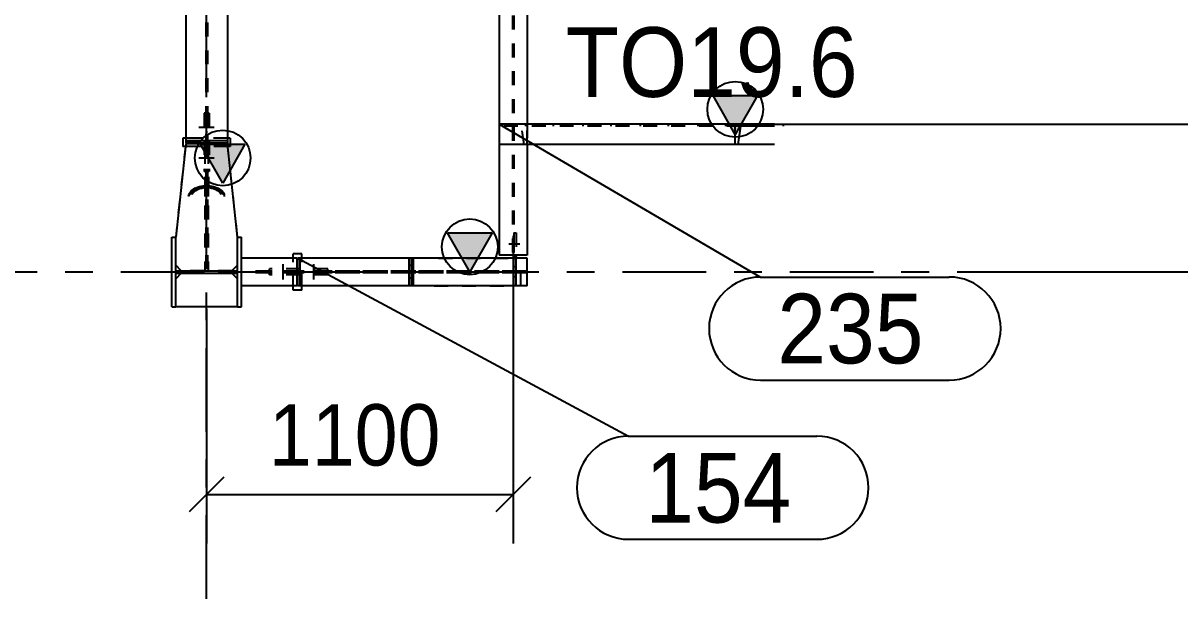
# Model space of a CAD drawing. Header units: millimetres. Extents: x 0 to 594, y 0 to 420.
# Drawn here: x 519.82 to 561.32, y 70.49 to 91.15 of the extents above; entities that cross this region are included whole.
import ezdxf

# ---------------------------------------------------------------- set-up
doc = ezdxf.new("R2010")
doc.units = ezdxf.units.MM
doc.header["$MEASUREMENT"] = 0
for name, pattern in [('XKITLINE00', [0]), ('XKITLINE02', [4, 2, -2]), ('XKITLINE03', [6, 3, -1, 1, -1]), ('XKITLINE04', [3, 0.5, -0.5, 0.5, -0.5, 0.5, -0.5])]:
    doc.linetypes.add(name, pattern=pattern)
for name, color, linetype in [('dimension', 7, 'Continuous'), ('grid', 7, 'Continuous'), ('mark', 7, 'Continuous'), ('part1', 7, 'Continuous'), ('text', 7, 'Continuous')]:
    doc.layers.add(name, color=color, linetype=linetype)
doc.styles.add('STYLE_1', font='arial.ttf', dxfattribs={"height": 0.2})

# ---------------------------------------------------------------- blocks, each defined once
blk = doc.blocks.new('*D3906')
at = {"layer": 'mark', "color": 1, "linetype": 'XKITLINE00'}
for p, q in [((1696.109, 1621.877), (1707.974, 1615.483)), ((1707.974, 1615.483), (1714.737, 1615.483)), ((1707.974, 1615.483), (1707.974, 1615.483)), ((1707.974, 1611.783), (1714.737, 1611.783))]:
    blk.add_line(p, q, dxfattribs=at)
for centre, start, end in [((1707.974, 1613.633), 90, -90), ((1714.737, 1613.633), -90, 90)]:
    blk.add_arc(centre, 1.85, start, end, dxfattribs=at)
at = {"layer": 'mark', "color": 1, "style": 'STYLE_1', "width": 0.9}
blk.add_text('154', height=2.5, dxfattribs=at).set_placement((1708.574, 1612.383))
blk = doc.blocks.new('*D3908')
at = {"layer": 'part1', "color": 2, "linetype": 'XKITLINE04'}
for p, q in [((1700.266, 1621.877), (1697.162, 1621.877)), ((1700.106, 1620.877), (1700.106, 1621.877)), ((1700.266, 1621.405), (1700.266, 1621.877)), ((1704.106, 1621.877), (1701.002, 1621.877)), ((1701.162, 1621.877), (1703.946, 1621.877)), ((1703.946, 1621.405), (1703.946, 1621.877)), ((1704.106, 1620.877), (1704.106, 1621.877)), ((1703.946, 1621.405), (1697.322, 1621.405)), ((1703.946, 1621.35), (1697.322, 1621.35)), ((1700.266, 1620.877), (1700.266, 1621.35)), ((1703.946, 1620.877), (1703.946, 1621.35)), ((1700.266, 1620.877), (1697.162, 1620.877)), ((1701.002, 1620.877), (1703.946, 1620.877)), ((1704.106, 1620.877), (1701.162, 1620.877))]:
    blk.add_line(p, q, dxfattribs=at)
blk = doc.blocks.new('*D3915')
at = {"layer": 'text', "color": 1, "style": 'STYLE_1', "width": 0.9}
blk.add_text('TO19.6', height=2.5, dxfattribs=at).set_placement((1705.716, 1627.658))
blk = doc.blocks.new('*D3919')
at = {"layer": 'dimension', "color": 1, "linetype": 'XKITLINE00'}
for p, q in [((1703.839, 1622.676), (1703.839, 1611.63)), ((1692.839, 1620.049), (1692.839, 1611.63)), ((1693.461, 1614.013), (1692.216, 1612.768)), ((1704.461, 1614.013), (1703.216, 1612.768)), ((1692.839, 1613.39), (1703.839, 1613.39))]:
    blk.add_line(p, q, dxfattribs=at)
at = {"layer": 'dimension', "color": 1, "style": 'STYLE_1', "width": 0.9}
blk.add_text('1100', height=2.2, dxfattribs=at).set_placement((1695.075, 1614.43))
blk = doc.blocks.new('*D3920')
at = {"layer": 'grid', "color": 4, "linetype": 'XKITLINE00'}
for p, q in [((1689.392, 1671.598), (1696.286, 1671.598)), ((1689.392, 1666.598), (1696.286, 1666.598))]:
    blk.add_line(p, q, dxfattribs=at)
at = {"layer": 'grid', "color": 4, "linetype": 'XKITLINE03'}
blk.add_line((1692.839, 1609.645), (1692.839, 1665.598), dxfattribs=at)
at = {"layer": 'grid', "color": 4, "linetype": 'XKITLINE00'}
for centre, start, end in [((1689.392, 1669.098), 90, -90), ((1696.286, 1669.098), -90, 90)]:
    blk.add_arc(centre, 2.5, start, end, dxfattribs=at)
at = {"layer": 'grid', "color": 4, "style": 'STYLE_1', "width": 0.9}
blk.add_text('S1', height=3, dxfattribs=at).set_placement((1690.392, 1667.598))
blk = doc.blocks.new('*D3921')
at = {"layer": 'grid', "color": 4, "linetype": 'XKITLINE03'}
blk.add_line((1677.76, 1621.377), (1723.218, 1621.377), dxfattribs=at)
blk = doc.blocks.new('*D3925')
at = {"layer": 'part1', "color": 0, "linetype": 'XKITLINE00'}
for p, q in [((1693.415, 1624.566), (1692.615, 1625.966)), ((1692.615, 1625.966), (1694.215, 1625.966)), ((1694.215, 1625.966), (1693.415, 1624.566))]:
    blk.add_line(p, q, dxfattribs=at)
at = {"layer": 'part1', "color": 2, "linetype": 'XKITLINE04'}
for p, q in [((1692.769, 1624.793), (1692.769, 1624.403)), ((1692.909, 1624.793), (1692.909, 1624.403)), ((1692.349, 1624.275), (1692.411, 1624.322)), ((1692.411, 1624.322), (1692.483, 1624.363)), ((1692.446, 1624.299), (1692.512, 1624.336)), ((1692.483, 1624.363), (1692.564, 1624.396)), ((1692.512, 1624.336), (1692.587, 1624.366)), ((1692.564, 1624.396), (1692.652, 1624.42)), ((1692.587, 1624.366), (1692.667, 1624.388)), ((1692.652, 1624.42), (1692.744, 1624.434)), ((1692.667, 1624.388), (1692.752, 1624.402)), ((1692.744, 1624.434), (1692.769, 1624.436)), ((1692.752, 1624.402), (1692.769, 1624.403)), ((1692.909, 1624.436), (1692.933, 1624.434)), ((1692.909, 1624.403), (1692.925, 1624.402)), ((1692.925, 1624.402), (1693.01, 1624.388)), ((1692.933, 1624.434), (1693.026, 1624.42)), ((1693.01, 1624.388), (1693.091, 1624.366)), ((1693.026, 1624.42), (1693.113, 1624.396)), ((1693.091, 1624.366), (1693.165, 1624.336)), ((1693.113, 1624.396), (1693.194, 1624.363)), ((1693.165, 1624.336), (1693.231, 1624.299)), ((1693.194, 1624.363), (1693.266, 1624.322)), ((1693.266, 1624.322), (1693.328, 1624.275)), ((1692.262, 1624.161), (1692.263, 1624.164)), ((1692.263, 1624.164), (1692.299, 1624.221)), ((1692.299, 1624.221), (1692.349, 1624.275)), ((1692.315, 1624.161), (1692.344, 1624.206)), ((1692.344, 1624.206), (1692.39, 1624.255)), ((1692.39, 1624.255), (1692.446, 1624.299)), ((1693.231, 1624.299), (1693.288, 1624.255)), ((1693.333, 1624.206), (1693.288, 1624.255)), ((1693.378, 1624.221), (1693.328, 1624.275)), ((1693.362, 1624.161), (1693.333, 1624.206)), ((1693.414, 1624.164), (1693.378, 1624.221)), ((1693.415, 1624.161), (1693.414, 1624.164))]:
    blk.add_line(p, q, dxfattribs=at)
at = {"layer": 'part1', "color": 0, "linetype": 'XKITLINE00'}
blk.add_circle((1693.415, 1625.466), 1, dxfattribs=at)
at = {"layer": 'part1', "color": 0}
blk.add_solid([(1692.615, 1625.966), (1694.215, 1625.966), (1692.615, 1625.966), (1693.415, 1624.566)], dxfattribs=at)
blk = doc.blocks.new('*D3927')
at = {"layer": 'part1', "color": 0, "linetype": 'XKITLINE00'}
for p, q in [((1691.589, 1620.127), (1691.589, 1622.627)), ((1691.589, 1622.627), (1691.729, 1622.627)), ((1691.729, 1621.422), (1691.729, 1622.627)), ((1693.949, 1622.627), (1694.089, 1622.627)), ((1693.949, 1621.422), (1693.949, 1622.627)), ((1694.089, 1620.127), (1694.089, 1622.627)), ((1691.729, 1621.422), (1693.949, 1621.422)), ((1691.729, 1621.332), (1693.949, 1621.332)), ((1691.729, 1620.127), (1691.729, 1621.332)), ((1693.949, 1620.127), (1693.949, 1621.332)), ((1691.589, 1620.127), (1691.729, 1620.127)), ((1693.949, 1620.127), (1694.089, 1620.127))]:
    blk.add_line(p, q, dxfattribs=at)
blk = doc.blocks.new('*D3929')
at = {"layer": 'part1', "color": 0, "linetype": 'XKITLINE00'}
for p, q in [((1711.806, 1626.312), (1711.006, 1627.712)), ((1711.006, 1627.712), (1712.606, 1627.712)), ((1712.606, 1627.712), (1711.806, 1626.312)), ((1703.339, 1626.677), (1703.339, 1625.947)), ((1713.218, 1626.677), (1703.339, 1626.677)), ((1711.807, 1625.947), (1711.807, 1626.677)), ((1711.911, 1625.947), (1712.005, 1626.607)), ((1713.218, 1626.607), (1712.005, 1626.607)), ((1711.807, 1625.947), (1703.339, 1625.947)), ((1713.218, 1625.947), (1711.807, 1625.947))]:
    blk.add_line(p, q, dxfattribs=at)
at = {"layer": 'part1', "color": 2, "linetype": 'XKITLINE04'}
for p, q in [((1712.005, 1626.607), (1703.339, 1626.607)), ((1704.235, 1625.947), (1704.141, 1626.607)), ((1704.339, 1625.947), (1704.339, 1626.677)), ((1711.911, 1625.947), (1703.339, 1625.947))]:
    blk.add_line(p, q, dxfattribs=at)
at = {"layer": 'part1', "color": 0, "linetype": 'XKITLINE00'}
blk.add_circle((1711.806, 1627.212), 1, dxfattribs=at)
at = {"layer": 'part1', "color": 0}
blk.add_solid([(1711.006, 1627.712), (1712.606, 1627.712), (1711.006, 1627.712), (1711.806, 1626.312)], dxfattribs=at)
blk = doc.blocks.new('*D3933')
at = {"layer": 'part1', "color": 0, "linetype": 'XKITLINE00'}
for p, q in [((1704.339, 1654.577), (1703.339, 1654.577)), ((1703.339, 1654.577), (1703.339, 1638.407)), ((1704.339, 1654.577), (1704.339, 1638.407)), ((1703.839, 1651.577), (1703.039, 1652.977)), ((1703.039, 1652.977), (1704.639, 1652.977)), ((1704.639, 1652.977), (1703.839, 1651.577)), ((1703.339, 1637.677), (1703.339, 1626.677)), ((1704.339, 1637.677), (1704.339, 1626.677)), ((1703.339, 1625.947), (1703.339, 1621.977)), ((1704.339, 1625.947), (1704.339, 1621.977)), ((1704.339, 1621.977), (1703.339, 1621.977))]:
    blk.add_line(p, q, dxfattribs=at)
at = {"layer": 'part1', "color": 2, "linetype": 'XKITLINE04'}
for p, q in [((1703.811, 1654.577), (1703.811, 1621.977)), ((1703.866, 1654.577), (1703.866, 1621.977)), ((1703.339, 1638.407), (1703.339, 1637.677)), ((1704.339, 1638.407), (1704.339, 1637.677)), ((1703.339, 1626.677), (1703.339, 1625.947)), ((1704.339, 1626.677), (1704.339, 1625.947))]:
    blk.add_line(p, q, dxfattribs=at)
at = {"layer": 'part1', "color": 0, "linetype": 'XKITLINE00'}
blk.add_circle((1703.839, 1652.477), 1, dxfattribs=at)
at = {"layer": 'part1', "color": 0}
blk.add_solid([(1703.039, 1652.977), (1704.639, 1652.977), (1703.039, 1652.977), (1703.839, 1651.577)], dxfattribs=at)
blk = doc.blocks.new('*D3934')
at = {"layer": 'part1', "color": 0, "linetype": 'XKITLINE00'}
for p, q in [((1692.089, 1652.407), (1692.806, 1652.407)), ((1692.089, 1652.407), (1692.089, 1625.997)), ((1692.089, 1652.317), (1693.589, 1652.317)), ((1693.589, 1652.407), (1692.806, 1652.407)), ((1693.589, 1652.407), (1693.589, 1626.087)), ((1692.839, 1649.407), (1692.039, 1650.807)), ((1692.039, 1650.807), (1693.639, 1650.807)), ((1693.639, 1650.807), (1692.839, 1649.407)), ((1693.589, 1626.087), (1692.089, 1626.087)), ((1692.806, 1625.997), (1692.089, 1625.997)), ((1693.589, 1625.997), (1692.806, 1625.997)), ((1693.589, 1626.087), (1693.589, 1625.997))]:
    blk.add_line(p, q, dxfattribs=at)
at = {"layer": 'part1', "color": 2, "linetype": 'XKITLINE04'}
for p, q in [((1692.089, 1652.407), (1693.589, 1652.407)), ((1693.589, 1652.317), (1692.089, 1652.317)), ((1692.806, 1652.327), (1692.806, 1626.077)), ((1692.806, 1652.327), (1692.871, 1652.327)), ((1692.806, 1652.327), (1692.871, 1652.327)), ((1692.806, 1652.307), (1692.871, 1652.307)), ((1692.806, 1652.307), (1692.871, 1652.307)), ((1692.871, 1652.327), (1692.871, 1626.077)), ((1693.589, 1652.317), (1693.589, 1625.997)), ((1692.806, 1652.007), (1692.871, 1652.007)), ((1692.806, 1652.007), (1692.871, 1652.007)), ((1692.871, 1626.397), (1692.806, 1626.397)), ((1692.089, 1626.087), (1692.806, 1626.087)), ((1692.871, 1626.097), (1692.806, 1626.097)), ((1692.871, 1626.077), (1692.806, 1626.077)), ((1693.589, 1625.997), (1692.871, 1625.997))]:
    blk.add_line(p, q, dxfattribs=at)
at = {"layer": 'part1', "color": 0, "linetype": 'XKITLINE00'}
blk.add_circle((1692.839, 1650.307), 1, dxfattribs=at)
at = {"layer": 'part1', "color": 0}
blk.add_solid([(1692.039, 1650.807), (1693.639, 1650.807), (1692.039, 1650.807), (1692.839, 1649.407)], dxfattribs=at)
blk = doc.blocks.new('*D3935')
at = {"layer": 'part1', "color": 0, "linetype": 'XKITLINE00'}
for p, q in [((1702.281, 1621.377), (1701.481, 1622.777)), ((1701.481, 1622.777), (1703.081, 1622.777)), ((1703.081, 1622.777), (1702.281, 1621.377)), ((1696.109, 1620.877), (1696.109, 1621.877)), ((1704.339, 1621.877), (1696.109, 1621.877)), ((1696.189, 1620.877), (1696.189, 1621.877)), ((1704.339, 1620.877), (1704.339, 1621.877)), ((1704.339, 1620.877), (1696.109, 1620.877))]:
    blk.add_line(p, q, dxfattribs=at)
at = {"layer": 'part1', "color": 2, "linetype": 'XKITLINE04'}
for p, q in [((1704.339, 1621.405), (1696.189, 1621.405)), ((1696.489, 1621.35), (1696.489, 1621.405)), ((1704.339, 1621.35), (1696.189, 1621.35))]:
    blk.add_line(p, q, dxfattribs=at)
at = {"layer": 'part1', "color": 0, "linetype": 'XKITLINE00'}
blk.add_circle((1702.281, 1622.277), 1, dxfattribs=at)
at = {"layer": 'part1', "color": 0}
blk.add_solid([(1701.481, 1622.777), (1703.081, 1622.777), (1701.481, 1622.777), (1702.281, 1621.377)], dxfattribs=at)
blk = doc.blocks.new('*D3940')
at = {"layer": 'part1', "color": 0, "linetype": 'XKITLINE00'}
for p, q in [((1704.286, 1626.607), (1704.286, 1626.677)), ((1705.286, 1626.607), (1705.286, 1626.677))]:
    blk.add_line(p, q, dxfattribs=at)
blk = doc.blocks.new('*D3941')
at = {"layer": 'part1', "color": 0, "linetype": 'XKITLINE00'}
for p, q in [((1706.348, 1626.607), (1706.348, 1626.677)), ((1707.348, 1626.607), (1707.348, 1626.677))]:
    blk.add_line(p, q, dxfattribs=at)
blk = doc.blocks.new('*D3942')
at = {"layer": 'part1', "color": 0, "linetype": 'XKITLINE00'}
for p, q in [((1708.41, 1626.607), (1708.41, 1626.677)), ((1709.41, 1626.607), (1709.41, 1626.677))]:
    blk.add_line(p, q, dxfattribs=at)
blk = doc.blocks.new('*D3943')
at = {"layer": 'part1', "color": 0, "linetype": 'XKITLINE00'}
for p, q in [((1710.472, 1626.607), (1710.472, 1626.677)), ((1711.472, 1626.607), (1711.472, 1626.677))]:
    blk.add_line(p, q, dxfattribs=at)
blk = doc.blocks.new('*D3944')
at = {"layer": 'part1', "color": 0, "linetype": 'XKITLINE00'}
for p, q in [((1712.534, 1626.607), (1712.534, 1626.677)), ((1713.534, 1626.607), (1713.534, 1626.677))]:
    blk.add_line(p, q, dxfattribs=at)
blk = doc.blocks.new('*D3959')
at = {"layer": 'part1', "color": 2, "linetype": 'XKITLINE04'}
for p, q in [((1692.779, 1625.756), (1692.779, 1621.422)), ((1692.899, 1625.756), (1692.899, 1621.422)), ((1692.779, 1625.494), (1692.899, 1625.494)), ((1692.779, 1621.622), (1692.899, 1621.622)), ((1692.779, 1621.422), (1692.899, 1621.422))]:
    blk.add_line(p, q, dxfattribs=at)
blk = doc.blocks.new('*D3960')
at = {"layer": 'part1', "color": 2, "linetype": 'XKITLINE04'}
for p, q in [((1692.899, 1624.477), (1692.899, 1624.081)), ((1692.899, 1624.477), (1693.089, 1624.447)), ((1692.899, 1624.432), (1693.089, 1624.401)), ((1693.089, 1624.447), (1693.258, 1624.381)), ((1693.089, 1624.401), (1693.089, 1624.447)), ((1693.089, 1624.401), (1693.258, 1624.336)), ((1693.258, 1624.381), (1693.39, 1624.285)), ((1693.258, 1624.336), (1693.39, 1624.24)), ((1693.475, 1624.168), (1693.39, 1624.285)), ((1693.475, 1624.123), (1693.39, 1624.24)), ((1693.476, 1624.161), (1693.475, 1624.168)), ((1693.484, 1624.081), (1693.475, 1624.123))]:
    blk.add_line(p, q, dxfattribs=at)
blk = doc.blocks.new('*D3961')
at = {"layer": 'part1', "color": 2, "linetype": 'XKITLINE04'}
for p, q in [((1692.287, 1624.285), (1692.419, 1624.381)), ((1692.287, 1624.24), (1692.419, 1624.336)), ((1692.419, 1624.381), (1692.588, 1624.447)), ((1692.419, 1624.336), (1692.588, 1624.401)), ((1692.588, 1624.447), (1692.779, 1624.477)), ((1692.588, 1624.401), (1692.588, 1624.447)), ((1692.588, 1624.401), (1692.779, 1624.432)), ((1692.779, 1624.477), (1692.779, 1624.081)), ((1692.193, 1624.081), (1692.202, 1624.123)), ((1692.201, 1624.161), (1692.202, 1624.168)), ((1692.202, 1624.168), (1692.287, 1624.285)), ((1692.202, 1624.123), (1692.287, 1624.24))]:
    blk.add_line(p, q, dxfattribs=at)
blk = doc.blocks.new('*D3970')
at = {"layer": 'part1', "color": 2, "linetype": 'XKITLINE04'}
for p, q in [((1700.186, 1621.35), (1700.106, 1621.35)), ((1700.106, 1620.877), (1700.106, 1621.35)), ((1700.186, 1621.15), (1700.106, 1621.15)), ((1700.186, 1620.877), (1700.186, 1621.35)), ((1700.186, 1620.877), (1700.106, 1620.877))]:
    blk.add_line(p, q, dxfattribs=at)
blk = doc.blocks.new('*D3971')
at = {"layer": 'part1', "color": 2, "linetype": 'XKITLINE04'}
for p, q in [((1695.089, 1621.27), (1695.089, 1621.35)), ((1697.189, 1621.35), (1695.089, 1621.35)), ((1697.189, 1621.27), (1695.089, 1621.27)), ((1697.189, 1621.27), (1697.189, 1621.35))]:
    blk.add_line(p, q, dxfattribs=at)
blk = doc.blocks.new('*D3972')
at = {"layer": 'part1', "color": 0, "linetype": 'XKITLINE02'}
blk.add_line((1696.689, 1621.102), (1696.689, 1621.652), dxfattribs=at)
blk.add_line((1696.689, 1621.102), (1696.689, 1621.652), dxfattribs=at)
blk = doc.blocks.new('*D3973')
at = {"layer": 'part1', "color": 0, "linetype": 'XKITLINE02'}
blk.add_line((1695.589, 1621.102), (1695.589, 1621.652), dxfattribs=at)
blk.add_line((1695.589, 1621.102), (1695.589, 1621.652), dxfattribs=at)
blk = doc.blocks.new('*D3974')
at = {"layer": 'part1', "color": 2, "linetype": 'XKITLINE04'}
for p, q in [((1695.949, 1620.727), (1695.949, 1622.027)), ((1696.249, 1622.027), (1695.949, 1622.027)), ((1696.249, 1620.727), (1696.249, 1622.027)), ((1696.249, 1620.727), (1695.949, 1620.727))]:
    blk.add_line(p, q, dxfattribs=at)
blk = doc.blocks.new('*D3975')
at = {"layer": 'part1', "color": 0, "linetype": 'XKITLINE00'}
for p, q in [((1695.949, 1621.877), (1695.949, 1622.027)), ((1696.249, 1622.027), (1695.949, 1622.027)), ((1696.249, 1621.877), (1696.249, 1622.027)), ((1695.949, 1620.727), (1695.949, 1620.877)), ((1696.249, 1620.727), (1695.949, 1620.727)), ((1696.249, 1620.727), (1696.249, 1620.877))]:
    blk.add_line(p, q, dxfattribs=at)
at = {"layer": 'part1', "color": 2, "linetype": 'XKITLINE04'}
for p, q in [((1695.949, 1620.877), (1695.949, 1621.877)), ((1696.249, 1620.877), (1696.249, 1621.877))]:
    blk.add_line(p, q, dxfattribs=at)
blk = doc.blocks.new('*D3976')
at = {"layer": 'part1', "color": 2, "linetype": 'XKITLINE04'}
for p, q in [((1695.089, 1621.405), (1695.089, 1621.485)), ((1697.189, 1621.485), (1695.089, 1621.485)), ((1697.189, 1621.405), (1695.089, 1621.405)), ((1697.189, 1621.405), (1697.189, 1621.485))]:
    blk.add_line(p, q, dxfattribs=at)
blk = doc.blocks.new('*D3977')
at = {"layer": 'part1', "color": 2, "linetype": 'XKITLINE04'}
for p, q in [((1694.089, 1620.877), (1694.089, 1621.877)), ((1696.089, 1621.405), (1694.089, 1621.405)), ((1695.789, 1621.35), (1695.789, 1621.405)), ((1696.036, 1621.405), (1695.793, 1621.405)), ((1696.089, 1621.35), (1694.089, 1621.35))]:
    blk.add_line(p, q, dxfattribs=at)
at = {"layer": 'part1', "color": 0, "linetype": 'XKITLINE00'}
for p, q in [((1696.089, 1621.877), (1694.089, 1621.877)), ((1696.089, 1620.877), (1696.089, 1621.877)), ((1696.089, 1620.877), (1694.089, 1620.877))]:
    blk.add_line(p, q, dxfattribs=at)
blk = doc.blocks.new('*D3978')
at = {"layer": 'part1', "color": 2, "linetype": 'XKITLINE04'}
for p, q in [((1700.106, 1621.405), (1700.106, 1621.877)), ((1700.186, 1621.877), (1700.106, 1621.877)), ((1700.186, 1621.405), (1700.186, 1621.877)), ((1700.186, 1621.605), (1700.106, 1621.605)), ((1700.186, 1621.405), (1700.106, 1621.405))]:
    blk.add_line(p, q, dxfattribs=at)
blk = doc.blocks.new('*D3981')
at = {"layer": 'part1', "color": 2, "linetype": 'XKITLINE04'}
for p, q in [((1691.929, 1621.332), (1691.729, 1621.132)), ((1691.729, 1620.127), (1691.729, 1621.132)), ((1693.749, 1621.332), (1691.929, 1621.332)), ((1693.949, 1621.132), (1693.749, 1621.332)), ((1693.949, 1620.127), (1693.949, 1621.132)), ((1693.949, 1620.127), (1691.729, 1620.127))]:
    blk.add_line(p, q, dxfattribs=at)
blk = doc.blocks.new('*D3982')
at = {"layer": 'part1', "color": 0, "linetype": 'XKITLINE00'}
for p, q in [((1691.929, 1621.332), (1691.729, 1621.132)), ((1693.949, 1621.132), (1693.749, 1621.332)), ((1693.949, 1620.127), (1691.729, 1620.127))]:
    blk.add_line(p, q, dxfattribs=at)
at = {"layer": 'part1', "color": 2, "linetype": 'XKITLINE04'}
for p, q in [((1691.729, 1620.127), (1691.729, 1621.132)), ((1693.749, 1621.332), (1691.929, 1621.332)), ((1693.949, 1620.127), (1693.949, 1621.132))]:
    blk.add_line(p, q, dxfattribs=at)
blk = doc.blocks.new('*D3983')
at = {"layer": 'part1', "color": 2, "linetype": 'XKITLINE04'}
for p, q in [((1692.089, 1625.977), (1691.729, 1622.627)), ((1693.589, 1625.977), (1692.089, 1625.977)), ((1693.949, 1622.627), (1693.589, 1625.977)), ((1691.729, 1621.622), (1691.729, 1622.627)), ((1693.949, 1621.622), (1693.949, 1622.627)), ((1691.929, 1621.422), (1691.729, 1621.622)), ((1693.749, 1621.422), (1691.929, 1621.422)), ((1693.949, 1621.622), (1693.749, 1621.422))]:
    blk.add_line(p, q, dxfattribs=at)
blk = doc.blocks.new('*D3984')
at = {"layer": 'part1', "color": 2, "linetype": 'XKITLINE04'}
for p, q in [((1692.809, 1625.977), (1692.809, 1621.422)), ((1692.809, 1625.977), (1692.869, 1625.977)), ((1692.809, 1625.977), (1692.869, 1625.977)), ((1692.869, 1625.977), (1692.869, 1621.422)), ((1692.809, 1625.677), (1692.869, 1625.677)), ((1692.809, 1625.677), (1692.869, 1625.677)), ((1692.809, 1621.622), (1692.869, 1621.622)), ((1692.809, 1621.622), (1692.869, 1621.622)), ((1692.809, 1621.422), (1692.869, 1621.422)), ((1692.809, 1621.422), (1692.869, 1621.422))]:
    blk.add_line(p, q, dxfattribs=at)
blk = doc.blocks.new('*D3985')
at = {"layer": 'part1', "color": 0, "linetype": 'XKITLINE00'}
for p, q in [((1692.089, 1625.977), (1691.729, 1622.627)), ((1693.589, 1625.977), (1692.089, 1625.977)), ((1693.949, 1622.627), (1693.589, 1625.977)), ((1691.929, 1621.422), (1691.729, 1621.622)), ((1693.949, 1621.622), (1693.749, 1621.422))]:
    blk.add_line(p, q, dxfattribs=at)
at = {"layer": 'part1', "color": 2, "linetype": 'XKITLINE04'}
for p, q in [((1691.729, 1621.622), (1691.729, 1622.627)), ((1693.949, 1621.622), (1693.949, 1622.627)), ((1693.749, 1621.422), (1691.929, 1621.422))]:
    blk.add_line(p, q, dxfattribs=at)
blk = doc.blocks.new('*D3986')
at = {"layer": 'part1', "color": 0, "linetype": 'XKITLINE02'}
blk.add_line((1692.564, 1626.577), (1693.114, 1626.577), dxfattribs=at)
blk.add_line((1692.564, 1626.577), (1693.114, 1626.577), dxfattribs=at)
blk.add_line((1692.564, 1626.577), (1693.114, 1626.577), dxfattribs=at)
blk = doc.blocks.new('*D3987')
at = {"layer": 'part1', "color": 0, "linetype": 'XKITLINE02'}
blk.add_line((1692.564, 1625.477), (1693.114, 1625.477), dxfattribs=at)
blk.add_line((1692.564, 1625.477), (1693.114, 1625.477), dxfattribs=at)
blk.add_line((1692.564, 1625.477), (1693.114, 1625.477), dxfattribs=at)
blk = doc.blocks.new('*D3988')
at = {"layer": 'part1', "color": 2, "linetype": 'XKITLINE04'}
for p, q in [((1691.989, 1626.177), (1691.989, 1625.877)), ((1693.689, 1626.177), (1691.989, 1626.177)), ((1693.689, 1626.177), (1693.689, 1625.877)), ((1693.689, 1625.877), (1691.989, 1625.877))]:
    blk.add_line(p, q, dxfattribs=at)
blk = doc.blocks.new('*D3989')
at = {"layer": 'part1', "color": 0, "linetype": 'XKITLINE00'}
for p, q in [((1691.989, 1626.177), (1691.989, 1625.877)), ((1692.089, 1626.177), (1691.989, 1626.177)), ((1693.689, 1626.177), (1693.589, 1626.177)), ((1693.689, 1626.177), (1693.689, 1625.877)), ((1692.078, 1625.877), (1691.989, 1625.877)), ((1693.689, 1625.877), (1693.599, 1625.877))]:
    blk.add_line(p, q, dxfattribs=at)
at = {"layer": 'part1', "color": 2, "linetype": 'XKITLINE04'}
for p, q in [((1693.589, 1626.177), (1692.089, 1626.177)), ((1693.599, 1625.877), (1692.078, 1625.877))]:
    blk.add_line(p, q, dxfattribs=at)
blk = doc.blocks.new('*D3990')
at = {"layer": 'part1', "color": 2, "linetype": 'XKITLINE04'}
for p, q in [((1692.746, 1627.077), (1692.746, 1624.977)), ((1692.806, 1627.077), (1692.746, 1627.077)), ((1692.806, 1627.077), (1692.806, 1624.977)), ((1692.806, 1624.977), (1692.746, 1624.977))]:
    blk.add_line(p, q, dxfattribs=at)
blk = doc.blocks.new('*D3991')
at = {"layer": 'part1', "color": 2, "linetype": 'XKITLINE04'}
for p, q in [((1692.871, 1627.077), (1692.871, 1624.977)), ((1692.931, 1627.077), (1692.871, 1627.077)), ((1692.931, 1627.077), (1692.931, 1624.977)), ((1692.931, 1624.977), (1692.871, 1624.977))]:
    blk.add_line(p, q, dxfattribs=at)
blk = doc.blocks.new('*D4009')
at = {"layer": 'dimension', "color": 1, "linetype": 'XKITLINE00'}
for p, q in [((1711.472, 1626.677), (1735.708, 1626.677)), ((1733.458, 1624.677), (1733.708, 1626.677)), ((1733.708, 1621.377), (1733.708, 1626.677)), ((1733.958, 1624.677), (1733.708, 1626.677)), ((1733.958, 1624.677), (1733.458, 1624.677)), ((1733.458, 1623.377), (1733.708, 1621.377)), ((1733.458, 1623.377), (1733.958, 1623.377)), ((1733.958, 1623.377), (1733.708, 1621.377)), ((1722.709, 1621.377), (1735.708, 1621.377))]:
    blk.add_line(p, q, dxfattribs=at)
at = {"layer": 'dimension', "color": 1}
for points in [[(1733.708, 1626.677), (1733.958, 1624.677), (1733.708, 1626.677), (1733.458, 1624.677)], [(1733.708, 1621.377), (1733.458, 1623.377), (1733.708, 1621.377), (1733.958, 1623.377)]]:
    blk.add_solid(points, dxfattribs=at)
at = {"layer": 'dimension', "color": 1, "style": 'STYLE_1', "width": 0.9}
blk.add_text('530', height=2.5, rotation=90.0002, dxfattribs=at).set_placement((1732.608, 1621.246))
blk = doc.blocks.new('*D4010')
at = {"layer": 'dimension', "color": 1, "linetype": 'XKITLINE00'}
for p, q in [((1711.472, 1637.677), (1735.708, 1637.677)), ((1733.458, 1635.677), (1733.708, 1637.677)), ((1733.708, 1626.677), (1733.708, 1637.677)), ((1733.958, 1635.677), (1733.708, 1637.677)), ((1733.958, 1635.677), (1733.458, 1635.677)), ((1733.458, 1628.677), (1733.708, 1626.677)), ((1733.458, 1628.677), (1733.958, 1628.677)), ((1733.958, 1628.677), (1733.708, 1626.677)), ((1711.472, 1626.677), (1735.708, 1626.677))]:
    blk.add_line(p, q, dxfattribs=at)
at = {"layer": 'dimension', "color": 1}
for points in [[(1733.708, 1637.677), (1733.958, 1635.677), (1733.708, 1637.677), (1733.458, 1635.677)], [(1733.708, 1626.677), (1733.458, 1628.677), (1733.708, 1626.677), (1733.958, 1628.677)]]:
    blk.add_solid(points, dxfattribs=at)
at = {"layer": 'dimension', "color": 1, "style": 'STYLE_1', "width": 0.9}
blk.add_text('1100', height=2.5, rotation=90.0002, dxfattribs=at).set_placement((1732.608, 1628.469))
blk = doc.blocks.new('*D4012')
at = {"layer": 'mark', "color": 1, "linetype": 'XKITLINE00'}
for p, q in [((1703.339, 1626.677), (1712.714, 1621.195)), ((1712.714, 1621.195), (1719.477, 1621.195)), ((1712.714, 1621.195), (1712.714, 1621.195)), ((1712.714, 1617.495), (1719.477, 1617.495))]:
    blk.add_line(p, q, dxfattribs=at)
for centre, start, end in [((1712.714, 1619.345), 90, -90), ((1719.477, 1619.345), -90, 90)]:
    blk.add_arc(centre, 1.85, start, end, dxfattribs=at)
at = {"layer": 'mark', "color": 1, "style": 'STYLE_1', "width": 0.9}
blk.add_text('235', height=2.5, dxfattribs=at).set_placement((1713.314, 1618.095))
blk = doc.blocks.new('*D4013')
at = {"layer": 'part1', "color": 2, "linetype": 'XKITLINE04'}
for p, q in [((1703.866, 1620.877), (1703.866, 1621.35)), ((1703.946, 1621.35), (1703.866, 1621.35)), ((1703.946, 1621.2), (1703.866, 1621.2)), ((1703.946, 1620.877), (1703.946, 1621.35)), ((1703.946, 1620.877), (1703.866, 1620.877))]:
    blk.add_line(p, q, dxfattribs=at)
blk = doc.blocks.new('*D4014')
at = {"layer": 'part1', "color": 0, "linetype": 'XKITLINE02'}
blk.add_line((1704.079, 1622.377), (1703.679, 1622.377), dxfattribs=at)
blk.add_line((1704.079, 1622.377), (1703.679, 1622.377), dxfattribs=at)
blk = doc.blocks.new('*D4015')
at = {"layer": 'part1', "color": 2, "linetype": 'XKITLINE04'}
for p, q in [((1703.866, 1622.777), (1703.866, 1621.977)), ((1703.866, 1622.777), (1703.946, 1622.777)), ((1703.866, 1622.777), (1703.946, 1622.777)), ((1703.866, 1622.777), (1703.866, 1621.977)), ((1703.946, 1622.777), (1703.946, 1621.977)), ((1703.946, 1622.777), (1703.946, 1621.977)), ((1703.866, 1621.927), (1703.946, 1621.927)), ((1703.866, 1621.877), (1703.946, 1621.877)), ((1703.866, 1621.877), (1703.946, 1621.877)), ((1703.866, 1621.405), (1703.866, 1621.877)), ((1703.866, 1621.877), (1703.946, 1621.877)), ((1703.866, 1621.877), (1703.946, 1621.877)), ((1703.866, 1621.405), (1703.866, 1621.877)), ((1703.946, 1621.405), (1703.946, 1621.877)), ((1703.946, 1621.405), (1703.946, 1621.877)), ((1703.946, 1621.555), (1703.866, 1621.555)), ((1703.946, 1621.405), (1703.866, 1621.405))]:
    blk.add_line(p, q, dxfattribs=at)
at = {"layer": 'part1', "color": 0, "linetype": 'XKITLINE00'}
for p, q in [((1703.866, 1621.977), (1703.866, 1621.927)), ((1703.866, 1621.927), (1703.946, 1621.927)), ((1703.866, 1621.877), (1703.866, 1621.927)), ((1703.946, 1621.977), (1703.946, 1621.927)), ((1703.946, 1621.877), (1703.946, 1621.927))]:
    blk.add_line(p, q, dxfattribs=at)

msp = doc.modelspace()

# ---------------------------------------------------------------- block references
at = {"layer": 'dimension'}
for name in ['*D4010', '*D4009', '*D3919']:
    msp.add_blockref(name, (-1166.435, -1539.151), dxfattribs=at)
at = {"layer": 'grid'}
for name in ['*D3920', '*D3921']:
    msp.add_blockref(name, (-1166.435, -1539.151), dxfattribs=at)
at = {"layer": 'mark'}
for name in ['*D4012', '*D3906']:
    msp.add_blockref(name, (-1166.435, -1539.151), dxfattribs=at)
at = {"layer": 'part1'}
for name in ['*D3933', '*D3934', '*D3929', '*D3990', '*D3991', '*D3925', '*D3986', '*D3940', '*D3941', '*D3942', '*D3943', '*D3944', '*D3983', '*D3985', '*D3988', '*D3989', '*D3984', '*D3987', '*D3959', '*D3961', '*D3960', '*D3935', '*D3927', '*D4015', '*D4014', '*D3977', '*D3974', '*D3975', '*D3908', '*D3978', '*D3981', '*D3982', '*D3976', '*D3971', '*D3973', '*D3972', '*D3970', '*D4013']:
    msp.add_blockref(name, (-1166.435, -1539.151), dxfattribs=at)
at = {"layer": 'text'}
msp.add_blockref('*D3915', (-1166.435, -1539.151), dxfattribs=at)

doc.saveas('drawing.dxf')
